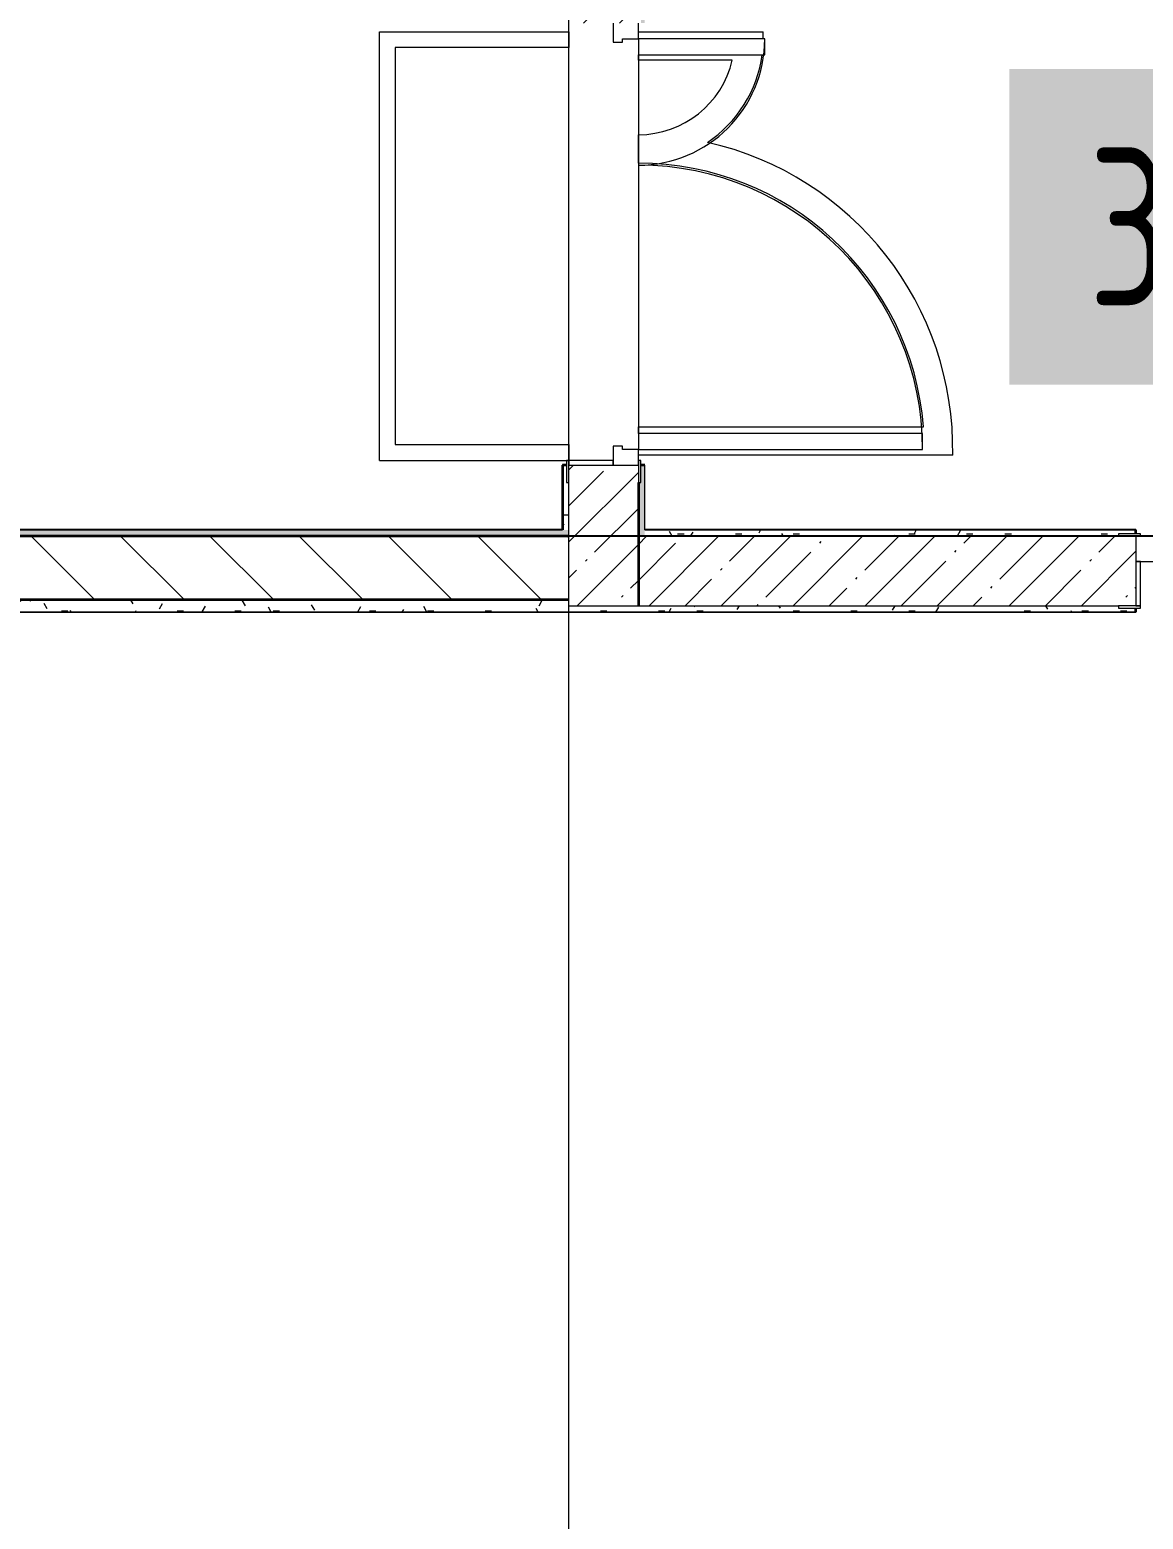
# Model space of a CAD drawing. Header units: millimetres. Extents: x 3914 to 443608, y -156176 to 78197.
# Drawn here: x 434923 to 438448, y -138490 to -133773 of the extents above; entities that cross this region are included whole.
import ezdxf

# ---------------------------------------------------------------- set-up
doc = ezdxf.new("R2010")
doc.units = ezdxf.units.MM
for name, color, linetype, lineweight in [('A-DOOR-1', 7, 'Continuous', 5), ('A-FLOR', 7, 'Continuous', 9), ('A-WALL', 7, 'Continuous', 5), ('A-WALL-1', 7, 'Continuous', 35), ('I-WALL', 7, 'Continuous', 5), ('Оси', 7, 'Continuous', 9)]:
    doc.layers.add(name, color=color, linetype=linetype, lineweight=lineweight)
doc.layers.add('A-DOOR-FRAM-1', color=7, linetype='Continuous', lineweight=5, true_color=0xc0c0c0)
doc.layers.add('A-WALL-FNSH-1', color=9, linetype='Continuous', lineweight=5, true_color=0x808080)
doc.styles.add('СПДС', font='ГОСТ тип А.ttf', dxfattribs={"width": 0.9})
pattern_1 = [(45, (315419.7, -145976.68), (-114.04925, 114.04925), []), (45, (315533.75, -145976.68), (-114.04925, 114.04925), [201.612, -40.322, 6.706, -33.617])]
pattern_2 = [(0, (315419.7, -145976.68), (243.84, 60.96), [20.117, -162.763, 20.117, -162.763, -975.36]), (0, (315419.7, -145976.68), (243.84, 60.96), [-365.76, 20.117, -345.643, 20.117, -162.763, -426.72]), (0, (315419.7, -145976.68), (243.84, 60.96), [-914.4, 20.117, -101.803, 20.117, -284.683]), (120, (315511.14, -145946.2), (-174.71291, 180.691634), [20.117, -162.763, 20.117, -162.763, -975.36]), (120, (315511.14, -145946.2), (-174.71291, 180.691634), [-365.76, 20.117, -345.643, 20.117, -162.763, -426.72]), (120, (315511.14, -145946.2), (-174.71291, 180.691634), [-914.4, 20.117, -101.803, 20.117, -284.683]), (240, (315541.62, -145824.28), (-69.12709, -241.651634), [20.117, -162.763, 20.117, -162.763, -975.36]), (240, (315541.62, -145824.28), (-69.12709, -241.651634), [-365.76, 20.117, -345.643, 20.117, -162.763, -426.72]), (240, (315541.62, -145824.28), (-69.12709, -241.651634), [-914.4, 20.117, -101.803, 20.117, -284.683])]

msp = doc.modelspace()

# ---------------------------------------------------------------- hatches: boundary and pattern name
at = {"layer": 'I-WALL'}
h = msp.add_hatch(dxfattribs=at)
h.set_pattern_fill('FP_1', color=256, style=0, pattern_type=2)
h.set_pattern_definition(pattern_1)
h.paths.add_polyline_path([(436849.7, -135596.7), (436849.7, -135151.7), (436629.7, -135151.7), (436629.7, -135596.7)])
h.paths.add_polyline_path([(436629.7, -133751.7), (436849.7, -133751.7), (436849.7, -132576.7), (436629.7, -132576.7), (436629.7, -133726.7)])
h.paths.add_polyline_path([(436629.7, -132076.7), (436849.7, -132076.7), (436849.7, -127376.7), (436629.7, -127376.7), (436629.7, -132056.7)])
h.paths.add_polyline_path([(436649.7, -126876.7), (436849.7, -126876.7), (436849.7, -126866.7), (436649.7, -126875.8), (436649.7, -126866.7), (436629.7, -126866.7), (436629.7, -126876.7)])
h = msp.add_hatch(dxfattribs=at)
h.set_pattern_fill('FP_191', color=256, style=0, pattern_type=2)
h.set_pattern_definition(pattern_2)
h.paths.add_polyline_path([(436869.7, -135376.7), (436869.7, -135151.7), (436857.7, -135151.7), (436857.7, -135206.7), (436849.7, -135206.7), (436849.7, -135376.7), (436855.1, -135376.7)])
h.paths.add_polyline_path([(436869.7, -133751.7), (436869.7, -127147.7), (436849.7, -127146.7), (436849.9, -133696.7), (436857.7, -133696.7), (436857.7, -133751.7)])
h = msp.add_hatch(dxfattribs=at)
h.set_pattern_fill('FP_191', color=256, style=0, pattern_type=2)
h.set_pattern_definition(pattern_2)
h.paths.add_polyline_path([(436629.7, -135356.7), (436629.7, -135206.7), (436621.7, -135206.7), (436621.7, -135151.7), (436609.7, -135151.7), (436609.7, -135356.7)])
h.paths.add_polyline_path([(436621.7, -133751.7), (436624, -133696.7), (436629.7, -133696.7), (436629.7, -133546.7), (436609.7, -133546.7), (436609.7, -133751.7), (436613.8, -133751.7)])
h = msp.add_hatch(dxfattribs=at)
h.set_pattern_fill('FP_191', color=256, style=0, pattern_type=2)
h.set_pattern_definition(pattern_2)
h.paths.add_polyline_path([(436608.7, -135376.7), (436629.7, -135376.7), (436608.7, -135356.7), (426599.7, -135356.7), (426599.7, -135368.7), (426629.7, -135368.7), (426629.7, -135376.7), (435793.2, -135376.7)])
h.paths.add_polyline_path([(416248.7, -135376.7), (419034.7, -135376.5), (419034.7, -135368.7), (419064.7, -135368.7), (419064.7, -135356.7), (416249.7, -135356.7), (416248.8, -135374.8)])
h.paths.add_polyline_path([(436629.7, -135376.7), (436629.7, -135356.7), (436609.7, -135356.7), (436619.3, -135366.3)])
h.paths.add_polyline_path([(420544.7, -135376.7), (423069.7, -135376.7), (423069.7, -135368.7), (423124.7, -135368.7), (423124.7, -135356.7), (420514.7, -135356.7), (420514.7, -135368.7), (420544.7, -135368.7), (420544.7, -135376.4)])
h.paths.add_polyline_path([(424579.7, -135376.7), (425619.7, -135376.7), (425619.7, -135368.7), (425649.7, -135368.7), (425649.7, -135356.7), (424524.7, -135356.7), (424524.7, -135368.7), (424579.7, -135368.7), (424579.7, -135375.7)])
h = msp.add_hatch(dxfattribs=at)
h.set_pattern_fill('FP_191', color=256, style=0, pattern_type=2)
h.set_pattern_definition(pattern_2)
h.paths.add_polyline_path([(440222.3, -135376.7), (440249.7, -135376.7), (440228.7, -135356.7), (439824.7, -135356.7), (439824.7, -135368.7), (439879.7, -135368.7), (439879.7, -135376.7), (440144.3, -135376.7)])
h.paths.add_polyline_path([(438369.7, -135376.7), (438369.7, -135368.7), (438424.7, -135368.7), (438424.7, -135356.7), (436870.7, -135356.7), (436870.7, -135376.7), (437525.3, -135376.7)])
h.paths.add_polyline_path([(440249.7, -135376.7), (440249.7, -135356.7), (440229.7, -135356.7), (440238.6, -135365.6)])
h = msp.add_hatch(dxfattribs=at)
h.set_pattern_fill('FP_23', color=256, style=0, pattern_type=2)
h.set_pattern_definition([(135, (315419.7, -145976.68), (-141.42136, -141.42136), [])])
h.paths.add_polyline_path([(434749.7, -135576.7), (436629.7, -135576.2), (436629.7, -135376.7), (434749.7, -135376.7)])
h.paths.add_polyline_path([(425550.1, -135576.7), (425649.7, -135576.7), (425649.7, -135376.7), (424524.7, -135376.7), (424524.7, -135576.7), (425549.7, -135576.7)])
h.paths.add_polyline_path([(426727.9, -135576.7), (427349.7, -135576.7), (427349.7, -135376.7), (426599.7, -135376.7), (426599.7, -135576.7), (426649.7, -135576.7)])
h.paths.add_polyline_path([(423124.7, -135576.7), (423124.7, -135376.7), (422769.7, -135376.7), (422770.3, -135576.7), (423100.3, -135576.7)])
h = msp.add_hatch(dxfattribs=at)
h.set_pattern_fill('FP_1', color=256, style=0, pattern_type=2)
h.set_pattern_definition(pattern_1)
h.paths.add_polyline_path([(440249.7, -135596.7), (440249.7, -135376.7), (439824.7, -135376.7), (439824.7, -135596.7), (440228.7, -135596.7)])
h.paths.add_polyline_path([(438424.7, -135596.7), (438424.7, -135376.7), (436849.7, -135376.7), (436849.7, -135596.7), (438399.7, -135596.7)])
h = msp.add_hatch(dxfattribs=at)
h.set_pattern_fill('FP_191', color=256, style=0, pattern_type=2)
h.set_pattern_definition(pattern_2)
h.paths.add_polyline_path([(436608.7, -135616.7), (436609.7, -135616.7), (436608.7, -135576.7), (434749.7, -135576.7), (434749.7, -135596.7), (434770.7, -135616.7), (435793.2, -135616.7)])
h.paths.add_polyline_path([(434749.7, -135616.7), (434769.7, -135616.7), (434749.7, -135596.7)])
h = msp.add_hatch(dxfattribs=at)
h.set_pattern_fill('FP_191', color=256, style=0, pattern_type=2)
h.set_pattern_definition(pattern_2)
h.paths.add_polyline_path([(440228.7, -135616.7), (440249.7, -135616.7), (440249.7, -135596.7), (439879.7, -135598.7), (439879.7, -135604.7), (439874.7, -135604.7), (439874.7, -135616.7), (440144.3, -135616.7)])
h.paths.add_polyline_path([(436629.7, -135616.7), (438424.7, -135616.7), (438424.7, -135604.7), (438369.7, -135604.7), (438369.7, -135596.7), (436629.7, -135596.7)])
h.paths.add_polyline_path([(439829.7, -135616.7), (439829.7, -135604.7), (439824.7, -135604.7), (439824.7, -135616.7)])

# ---------------------------------------------------------------- linework, layer by layer
msp.add_lwpolyline([(440249.7, -135376.7), (400389.7, -135376.7), (400389.7, -132576.7), (440249.7, -132576.7)], close=True)
at = {"layer": 'A-DOOR-1'}
for p, q in [((437249.7, -133801.7), (436849.7, -133801.7)), ((436849.7, -133801.7), (436849.7, -133851.7)), ((437249.7, -133851.7), (437249.7, -133801.7)), ((436849.7, -133851.7), (437249.7, -133851.7)), ((437749.7, -135051.7), (436849.7, -135051.7)), ((436849.7, -135051.7), (436849.7, -135101.7)), ((437749.7, -135101.7), (437749.7, -135051.7)), ((436849.7, -135101.7), (437749.7, -135101.7))]:
    msp.add_line(p, q, dxfattribs=at)
for centre, radius, start, end in [((436849.7, -133801.7), 400, 270, 0), ((436849.7, -135101.7), 900, 0, 90)]:
    msp.add_arc(centre, radius, start, end, dxfattribs=at)
at = {"layer": 'A-DOOR-FRAM-1'}
for p, q in [((436769.7, -133751.7), (436769.7, -133811.7)), ((436849.7, -133801.7), (436849.7, -133751.7)), ((436769.7, -133811.7), (436799.7, -133811.7)), ((436799.7, -133811.7), (436799.7, -133801.7)), ((436799.7, -133801.7), (436849.7, -133801.7)), ((436799.7, -135091.7), (436769.7, -135091.7)), ((436769.7, -135091.7), (436769.7, -135151.7)), ((436799.7, -135101.7), (436799.7, -135091.7)), ((436621.7, -135136.7), (436621.7, -135206.7)), ((436629.7, -135136.7), (436621.7, -135136.7)), ((436629.7, -135136.7), (436629.7, -135151.7)), ((436769.7, -135136.7), (436629.7, -135136.7)), ((436629.7, -135206.7), (436629.7, -135136.7)), ((436769.7, -135151.7), (436769.7, -135136.7)), ((436849.7, -135101.7), (436799.7, -135101.7)), ((436849.7, -135151.7), (436849.7, -135101.7)), ((436849.7, -135136.7), (436849.7, -135206.7)), ((436857.7, -135136.7), (436849.7, -135136.7)), ((436857.7, -135206.7), (436857.7, -135136.7)), ((436629.7, -135151.7), (436769.7, -135151.7)), ((436769.7, -135151.7), (436849.7, -135151.7)), ((436621.7, -135206.7), (436629.7, -135206.7)), ((436849.7, -135206.7), (436857.7, -135206.7)), ((438439.7, -135368.7), (438369.7, -135368.7)), ((438369.7, -135368.7), (438369.7, -135376.7)), ((438439.7, -135376.7), (438439.7, -135368.7)), ((438369.7, -135376.7), (438439.7, -135376.7)), ((438474.7, -135376.7), (438424.7, -135376.7)), ((438424.7, -135376.7), (438424.7, -135456.7)), ((438424.7, -135456.7), (438484.7, -135456.7)), ((438439.7, -135456.7), (438424.7, -135456.7)), ((438424.7, -135456.7), (438424.7, -135596.7)), ((438439.7, -135596.7), (438439.7, -135456.7)), ((438439.7, -135596.7), (438369.7, -135596.7)), ((438369.7, -135596.7), (438369.7, -135604.7)), ((438369.7, -135604.7), (438439.7, -135604.7)), ((438424.7, -135596.7), (438439.7, -135596.7)), ((438439.7, -135604.7), (438439.7, -135596.7))]:
    msp.add_line(p, q, dxfattribs=at)
at = {"layer": 'A-FLOR'}
for p, q in [((436029.7, -133779.1), (436629.7, -133779.1)), ((436029.7, -135136.7), (436029.7, -133779.1)), ((436629.7, -133779.1), (436629.7, -133829.1)), ((436849.7, -133801.7), (436849.7, -135101.7)), ((436850, -133801.7), (436850, -133779.1)), ((436850, -133779.1), (437244.4, -133779.1)), ((436629.7, -133829.1), (436079.7, -133829.1)), ((436079.7, -133829.1), (436079.7, -135086.7)), ((436850, -133869.1), (436850, -133851.7)), ((437147.1, -133869.1), (436850, -133869.1)), ((436850, -134195.2), (436850, -134105.2)), ((436850, -135051.7), (436850, -135030.2)), ((436850, -135030.2), (437752.3, -135030.2)), ((436079.7, -135086.7), (436629.7, -135086.7)), ((436629.7, -135086.7), (436629.7, -135136.7)), ((436029.7, -135136.7), (436629.7, -135136.7)), ((436850, -135120.2), (436850, -135101.7)), ((437844.8, -135120.2), (436850, -135120.2)), ((436608.7, -135176.7), (436608.7, -135356.7))]:
    msp.add_line(p, q, dxfattribs=at)
for centre, radius, start, end in [((436850, -133800.2), 395, 359.7874, 3.072), ((436850, -133800.2), 395, 359.7874, 3.072), ((436850, -133800.2), 395, 303.5405, 352.5085), ((436850, -133800.2), 395, 303.5405, 352.5085), ((436850, -133800.2), 305, 270, 346.9573), ((436850, -133800.2), 305, 270, 346.9573), ((436850, -135100.2), 995, 358.8489, 77.3295), ((436850, -135100.2), 995, 358.8489, 77.3295), ((436850, -135100.2), 905, 4.4369, 90), ((436850, -135100.2), 905, 4.4369, 90)]:
    msp.add_arc(centre, radius, start, end, dxfattribs=at)
at = {"layer": 'A-WALL'}
for p, q in [((436869.7, -135356.7), (436869.7, -135151.7)), ((436629.7, -135596.7), (436629.7, -135206.7)), ((426599.7, -135356.7), (436609.7, -135356.7)), ((436869.7, -135356.7), (438424.7, -135356.7)), ((436870.7, -135356.7), (436870.7, -135355.7)), ((436849.7, -135376.7), (438369.7, -135376.7)), ((436629.7, -135596.7), (438369.7, -135596.7))]:
    msp.add_line(p, q, dxfattribs=at)
at = {"layer": 'A-WALL-1'}
for p, q in [((436621.7, -135151.7), (436609.7, -135151.7)), ((436609.7, -135151.7), (436609.7, -135356.7)), ((436869.7, -135151.7), (436857.7, -135151.7)), ((436849.7, -135206.7), (436849.7, -135596.7)), ((438424.7, -135368.7), (438424.7, -135356.7)), ((436629.7, -135376.7), (426629.7, -135376.7)), ((434749.7, -135576.7), (436629.7, -135576.7)), ((438424.7, -135616.7), (438424.7, -135604.7))]:
    msp.add_line(p, q, dxfattribs=at)
at = {"layer": 'A-WALL-FNSH-1'}
for p, q in [((436609.7, -135151.7), (436608.7, -135151.7)), ((436608.7, -135151.7), (436608.7, -135176.7)), ((436870.7, -135151.7), (436869.7, -135151.7)), ((436870.7, -135355.7), (436870.7, -135151.7)), ((436608.7, -135355.7), (426599.7, -135355.7)), ((438424.7, -135355.7), (436870.7, -135355.7)), ((438424.7, -135356.7), (438424.7, -135355.7)), ((438424.7, -135616.7), (434770.7, -135616.7)), ((434770.7, -135617.7), (438424.7, -135617.7)), ((438424.7, -135617.7), (438424.7, -135616.7))]:
    msp.add_line(p, q, dxfattribs=at)
at = {"layer": 'Оси'}
msp.add_lwpolyline([(436629.7, -147882.9), (436629.7, -142882.9), (436629.7, -129061.6), (436629.7, -124061.6)], dxfattribs=at)

# ---------------------------------------------------------------- texts
at = {"insert": (438274.7, -134146.9), "char_height": 500, "width": 1370.886, "attachment_point": 1, "style": 'СПДС', "bg_fill": 1, "box_fill_scale": 1.5, "bg_fill_color": 7, "bg_fill_true_color": 16777215, "bg_fill_transparency": 0}
msp.add_mtext('3.43', dxfattribs=at)

doc.saveas('drawing.dxf')
